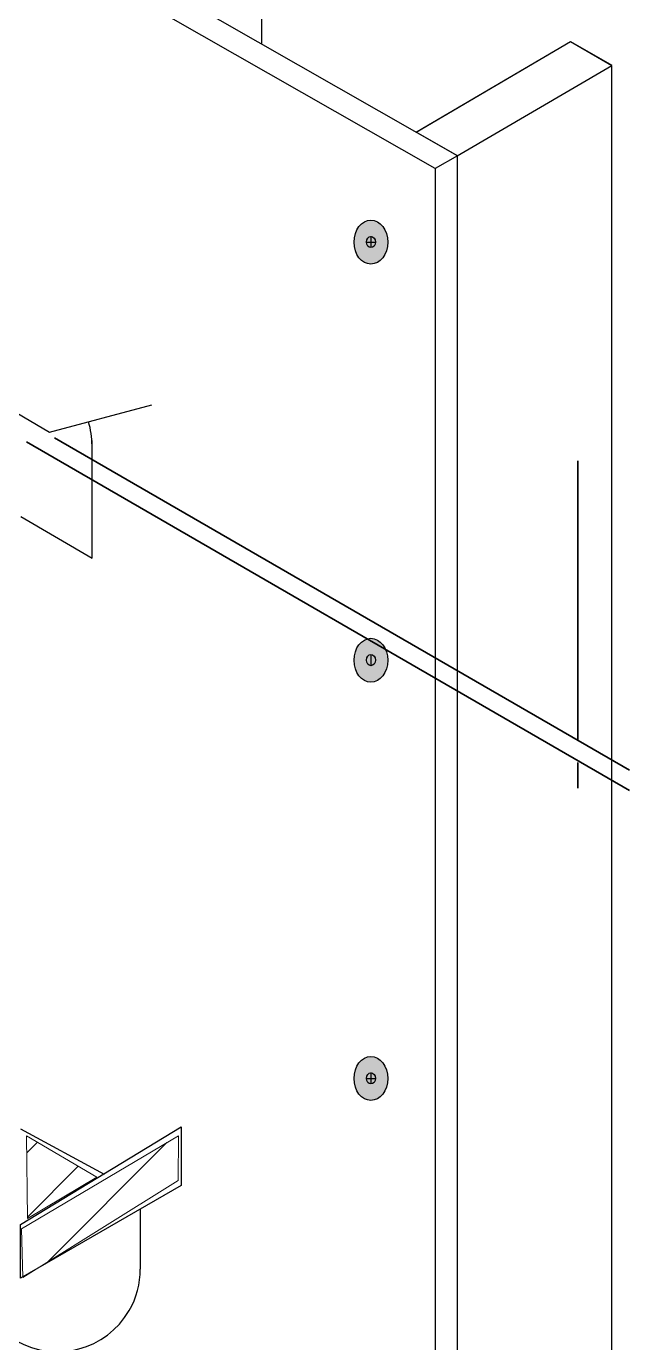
# Model space of a CAD drawing. Extents: x -1279 to 5791, y -3809 to 1769.
# Drawn here: x 3788 to 3919.3, y -2885.9 to -2599.3 of the extents above; entities that cross this region are included whole.
import ezdxf

# ---------------------------------------------------------------- set-up
doc = ezdxf.new("R2010")
doc.units = 0
doc.header["$MEASUREMENT"] = 0
for name, color, linetype, lineweight in [('.ATI-TEXT', 7, 'Continuous', 0), ('G-ANNO-TTLB', 7, 'Continuous', 0), ('Layer 12', 7, 'Continuous', 0), ('TYVEK', 7, 'Continuous', 0)]:
    doc.layers.add(name, color=color, linetype=linetype, lineweight=lineweight)
pattern_1 = [(45, (0, 0), (-7.071067, 7.07107), [])]

# ---------------------------------------------------------------- blocks, each defined once
blk = doc.blocks.new('Block_112')
at = {"layer": 'TYVEK', "true_color": 0x003b71, "transparency": 33554687}
h = blk.add_hatch(color=156, dxfattribs=at)
h.dxf.hatch_style = 2
edge = h.paths.add_edge_path()
edge.add_ellipse((3862.99, -2646.28), major_axis=(0, 4.78), ratio=0.766948, start_angle=0, end_angle=360)
h = blk.add_hatch(color=156, dxfattribs=at)
h.dxf.hatch_style = 2
edge = h.paths.add_edge_path()
edge.add_ellipse((3862.99, -2737.33), major_axis=(0, 4.78), ratio=0.766948, start_angle=0, end_angle=360)
h = blk.add_hatch(color=156, dxfattribs=at)
h.dxf.hatch_style = 2
edge = h.paths.add_edge_path()
edge.add_ellipse((3862.99, -2828.41), major_axis=(0, 4.78), ratio=0.766948, start_angle=0, end_angle=360)
at = {"layer": 'TYVEK', "color": 18, "lineweight": 25, "true_color": 0x080808}
for p, q in [((3862.99, -2645.01), (3862.99, -2647.48)), ((3862.99, -2736.06), (3862.99, -2738.53)), ((3862.02, -2828.38), (3863.97, -2828.38)), ((3862.99, -2827.14), (3862.99, -2829.61))]:
    blk.add_line(p, q, dxfattribs=at)
at = {"layer": 'TYVEK', "color": 18, "lineweight": 25, "true_color": 0x000000}
blk.add_line((3862.02, -2646.25), (3863.97, -2646.25), dxfattribs=at)
at = {"layer": 'TYVEK', "color": 8, "lineweight": 25, "true_color": 0x808080}
blk.add_lwpolyline([(3862.48, -2641.91)], dxfattribs=at)
at = {"layer": 'TYVEK', "color": 18, "lineweight": 25, "true_color": 0x000000}
for centre, major_axis, ratio in [((3862.99, -2646.28), (0, 4.78), 0.766948), ((3862.99, -2646.25), (0, 1.23), 0.788846), ((3862.99, -2737.33), (0, 4.78), 0.766948), ((3862.99, -2828.41), (0, 4.78), 0.766948)]:
    blk.add_ellipse(centre, major_axis=major_axis, ratio=ratio, dxfattribs=at)
at = {"layer": 'TYVEK', "color": 18, "lineweight": 25, "true_color": 0x080808}
for centre in [(3862.99, -2737.3), (3862.99, -2828.38)]:
    blk.add_ellipse(centre, major_axis=(0, 1.23), ratio=0.788846, dxfattribs=at)

msp = doc.modelspace()

# ---------------------------------------------------------------- hatches: boundary and pattern name
at = {"layer": 'G-ANNO-TTLB', "true_color": 0xff00ff, "transparency": 33554687}
h = msp.add_hatch(color=6, dxfattribs=at)
edge = h.paths.add_edge_path()
edge.add_spline(control_points=[(5472, -3692.6), (5472, -3692.6), (2542.48, -3692.6), (2542.48, -3692.6), (2542.48, -3692.6), (2542.48, -1235.6), (2542.48, -1235.6), (2542.48, -1235.6), (5472, -1235.6), (5472, -1235.6), (5472, -1235.6), (5472, -3692.6), (5472, -3692.6)], knot_values=[0, 0, 0, 0, 1, 1, 1, 2, 2, 2, 3, 3, 3, 4, 4, 4, 4], degree=3, periodic=0)
edge = h.paths.add_edge_path()
edge.add_spline(control_points=[(2551.48, -1244.6), (2551.48, -1244.6), (2551.48, -3683.6), (2551.48, -3683.6), (2551.48, -3683.6), (5463, -3683.6), (5463, -3683.6), (5463, -3683.6), (5463, -1244.6), (5463, -1244.6), (5463, -1244.6), (2551.48, -1244.6), (2551.48, -1244.6)], knot_values=[0, 0, 0, 0, 1, 1, 1, 2, 2, 2, 3, 3, 3, 4, 4, 4, 4], degree=3, periodic=0)
edge.add_line((2551.48, -1244.6), (2551.48, -1244.6))
at = {"layer": 'Layer 12', "true_color": 0x000000, "transparency": 33554687}
h = msp.add_hatch(dxfattribs=at)
h.set_pattern_fill('_U', color=18, scale=10, angle=45, style=2, pattern_type=0)
h.set_pattern_definition(pattern_1)
h.paths.add_polyline_path([(3787.22, -2871.77), (3786.95, -2861.17), (3821.1, -2840.87), (3821.06, -2850.66)])
h = msp.add_hatch(dxfattribs=at)
h.set_pattern_fill('_U', color=18, scale=10, angle=45, style=2, pattern_type=0)
h.set_pattern_definition(pattern_1)
h.paths.add_polyline_path([(3788.01, -2840.87), (3803.32, -2849.93), (3788.22, -2858.9)])

# ---------------------------------------------------------------- linework, layer by layer
at = {"layer": '.ATI-TEXT', "color": 1, "lineweight": 35, "true_color": 0xff0000}
for p, q in [((3794.14, -2688.88), (3919.27, -2761.27)), ((3788.01, -2689.78), (3919.27, -2765.71)), ((3908.01, -2754.76), (3908.01, -2693.93)), ((3908.01, -2759.6), (3908.01, -2765.22))]:
    msp.add_line(p, q, dxfattribs=at)
at = {"layer": 'G-ANNO-TTLB'}
for points in [[(5472, -3692.6), (5472, -3692.6), (2542.48, -3692.6), (2542.48, -3692.6), (2542.48, -3692.6), (2542.48, -1235.6), (2542.48, -1235.6), (2542.48, -1235.6), (5472, -1235.6), (5472, -1235.6), (5472, -1235.6), (5472, -3692.6), (5472, -3692.6)], [(2551.48, -1244.6), (2551.48, -1244.6), (2551.48, -3683.6), (2551.48, -3683.6), (2551.48, -3683.6), (5463, -3683.6), (5463, -3683.6), (5463, -3683.6), (5463, -1244.6), (5463, -1244.6), (5463, -1244.6), (2551.48, -1244.6), (2551.48, -1244.6)]]:
    msp.add_open_spline(points, degree=3, knots=[0, 0, 0, 0, 1, 1, 1, 2, 2, 2, 3, 3, 3, 4, 4, 4, 4], dxfattribs=at)
at = {"layer": 'Layer 12'}
for points in [[(3787.22, -2871.77), (3786.95, -2861.17), (3821.1, -2840.87), (3821.06, -2850.66)], [(3788.01, -2840.87), (3803.32, -2849.93), (3788.22, -2858.9)]]:
    msp.add_lwpolyline(points, close=True, dxfattribs=at)
at = {"layer": 'TYVEK', "color": 2, "lineweight": 25, "true_color": 0xffff00}
for p, q in [((3881.81, -2627.48), (3613.02, -2473.99)), ((3881.81, -2627.48), (3877, -2630.26)), ((3881.81, -2721.98), (3881.81, -2627.48)), ((3881.81, -3051.84), (3881.81, -2714.99))]:
    msp.add_line(p, q, dxfattribs=at)
at = {"layer": 'TYVEK', "color": 18, "lineweight": 25, "true_color": 0x000000}
for p, q in [((3877, -2630.26), (3608.21, -2476.77)), ((3877, -2630.26), (3877, -2716.69)), ((3698.85, -2632.43), (3793.03, -2687.63)), ((3793.03, -2687.63), (3815.27, -2681.7)), ((3877, -2716.69), (3877, -3054.62))]:
    msp.add_line(p, q, dxfattribs=at)
at = {"layer": 'TYVEK', "color": 33, "lineweight": 25, "true_color": 0xcc9966}
for p, q in [((3839.2, -2564.23), (3839.2, -2603.15)), ((3873.06, -2622.17), (3906.47, -2602.6)), ((3906.47, -2602.6), (3915.44, -2607.78)), ((3881.8, -2627.47), (3915.44, -2607.78)), ((3915.42, -3032.27), (3915.42, -2607.91))]:
    msp.add_line(p, q, dxfattribs=at)
at = {"layer": 'TYVEK', "color": 1, "lineweight": 25, "true_color": 0xff0000}
msp.add_line((3802.28, -2715.11), (3802.28, -2689.44), dxfattribs=at)
at = {"layer": 'TYVEK', "color": 4, "lineweight": 25, "true_color": 0x00ffff}
for p, q in [((3786.76, -2706.02), (3802.28, -2715.11)), ((3786.69, -2839.4), (3804.96, -2849.25)), ((3812.79, -2856.86), (3812.79, -2869.93))]:
    msp.add_line(p, q, dxfattribs=at)
at = {"layer": 'TYVEK', "color": 33, "lineweight": 25, "true_color": 0xcc9966}
msp.add_lwpolyline([(3881.81, -2627.48), (3872.81, -2622.31), (3906.46, -2602.61), (3915.46, -2607.77)], dxfattribs=at)
at = {"layer": 'TYVEK', "color": 4, "lineweight": 25, "true_color": 0x00ffff}
msp.add_lwpolyline([(3786.68, -2871.86), (3786.68, -2860.24), (3821.69, -2838.91), (3821.72, -2851.74)], close=True, dxfattribs=at)
for points in [[(3802.28, -2715.11), (3802.28, -2715.11), (3802.28, -2690.55), (3802.28, -2690.55), (3802.28, -2688.8), (3802.02, -2687.05), (3801.51, -2685.37)], [(3785.78, -2885.51), (3794.38, -2890.49), (3805.39, -2887.54), (3810.37, -2878.94), (3811.96, -2876.2), (3812.79, -2873.09), (3812.79, -2869.93)]]:
    msp.add_open_spline(points, degree=3, knots=[0, 0, 0, 0, 1, 1, 1, 2, 2, 2, 2], dxfattribs=at)

# ---------------------------------------------------------------- block references
at = {"layer": 'TYVEK'}
msp.add_blockref('Block_112', (0, 0), dxfattribs=at)

doc.saveas('drawing.dxf')
